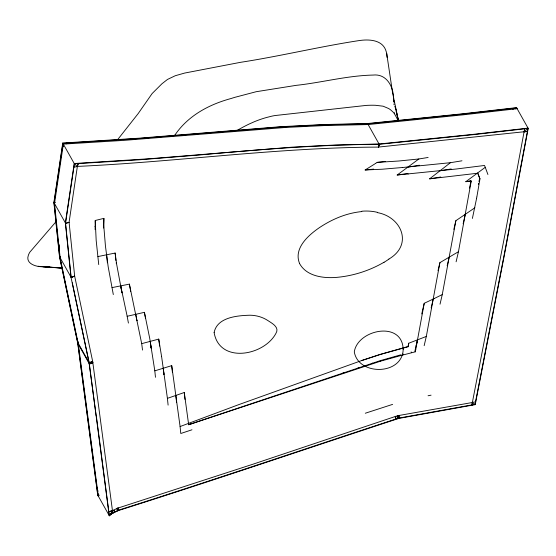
<?xml version="1.0" encoding="UTF-8"?>
<svg xmlns="http://www.w3.org/2000/svg" width="556" height="556" viewBox="0 0 556 556"><rect width="100%" height="100%" fill="white"/><g stroke="black" fill="none" stroke-linecap="round" stroke-linejoin="round"><path stroke-width="0.83" d="M98.732 264.566L96.174 240.394L95.236 220.489L103.889 218.369L103.722 225.18L105.452 246.148L108.191 266.852L113.313 294.569M95.125 229.635L95.236 220.489M116.621 508.615L117.643 510.811L117.281 508.253L117.789 508.149L117.643 510.811L114.897 512.243L113.876 510.047L117.288 508.267L117.643 510.811L118.47 510.533C212.218 480.87 305.348 449.046 398.735 418.446L475.213 404.643L504.132 256.309L528.2 128.422L516.712 107.954L463.343 114.043L367.738 123.842L323.967 124.85L280.773 127.011L139.153 138.52L62.904 143.358L54.071 202.759L59.652 256.803L60.534 256.511L60.09 256.657M117.796 508.163L117.643 510.811L117.941 508.087L252.778 464.267L395.615 416.381L398.186 415.582L399.111 418.112L399.667 415.367M395.267 416.5L395.448 419.05L395.615 416.381M103.652 228.043L103.889 218.369M513.035 109.15L513.139 108.378L512.986 109.073M99.267 495.222L98.315 496.119L97.71 495.062L77.729 343.184L59.492 256.601L57.727 239.65L53.897 202.453L62.731 143.045L139.125 138.194L280.822 126.685L324.009 124.53L367.565 123.529L462.731 113.778L516.538 107.642L517.101 108.691L463.273 114.821L368.107 124.565L324.607 125.566L286.236 127.414L123.501 140.411L63.356 144.101L62.731 143.045M98.315 496.119L78.354 344.22L60.124 257.636L54.523 203.496L63.356 144.101M428.134 157.466L418.856 158.974L397.172 175.015L456.017 169.038L484.533 165.466L485.256 167.321L465.796 181.708L470.925 180.79L471.182 181.353L458.457 251.708L456.101 261.786M477.069 173.34L477.778 173.215L479.974 178.844L476.867 196.824M476.812 197.116L476.638 198.117M476.575 198.464L472.392 218.445M458.457 251.708L439.9 262.647L426.32 336.443L408.729 343.24L408.083 346.749L380.165 354.457L361.525 360.601L238.322 404.789L180.088 426.542L180.776 433.499L191.959 429.788M431.157 307.899L433.228 299.024L424.228 303.298L415.311 351.823L401.842 355.277M474.866 207.777L455.864 220.697L442.27 294.583L440.025 304.195M516.607 108.51L516.712 107.954L515.711 108.83M524.628 128.853L504.799 235.264L471.829 405.248L472.378 402.502L398.207 415.617L398.944 417.646M395.448 419.05L395.955 416.319M469.479 188.136L471.036 181.089L465.796 181.708M478.959 181.541L479.668 178.309L477.778 173.215L429.593 178.844L450.443 162.693L461.973 160.795M59.902 256.928L60.34 256.754L59.687 257.011L77.903 343.49L97.884 495.368L109.372 515.843L111.798 513.744L112.472 510.728L92.685 361.463L89.182 362.762L109.198 515.53L111.624 513.431L118.296 510.22C212.051 480.565 305.174 448.734 398.562 418.14L475.039 404.337L503.646 257.623L528.026 128.116L474.219 134.246L379.053 143.997L335.497 145.005L292.31 147.152L150.613 158.668L74.219 163.52L65.379 222.921L70.973 277.069L89.009 362.449L96.188 415.937M367.481 124.537L367.738 123.842L367.579 124.53L367.738 123.842L379.227 144.31L378.601 147.062L527.651 131.383L524.19 131.932M463.141 223.811L465.351 214.289M464.468 218.098L464.621 217.465M408.083 346.749L408.729 343.24M421.74 313.959L424.228 303.298M415.04 350.475L415.29 349.404M415.325 349.251L417.514 339.876L416.041 346.186M438.017 270.702L439.9 262.647M424.158 345.686L426.32 336.443M453.842 229.385L455.864 220.697M447.163 265.796L449.158 257.282M367.683 124.016L367.53 124.537L367.738 123.842M379.122 144.657L378.4 147.097L379.227 144.31L474.831 134.51L528.2 128.422L524.009 131.605M378.393 147.09L379.227 144.31C319.408 144.671 259.728 149.418 200.202 154.936L138.785 159.85L74.393 163.825L62.904 143.358L63.627 144.004M111.471 514.036L112.472 510.728L113.876 510.047L114.744 512.326L111.798 513.744M66.56 143.837L66.817 143.135M379.227 144.31L378.205 147.111C277.562 147.451 177.718 161.865 77.284 166.411L78.306 163.61L77.353 166.536L69.083 222.289L74.657 276.096L92.671 361.393L89.182 362.762L77.694 342.294L78.57 341.968M111.068 514.244L112.472 510.728L108.844 511.749L112.354 510.519M98.627 494.041L97.884 495.368L98.732 494.569M56.038 221.677L29.864 252.139A17.736 11.28 -29.3 0 0 28.328 255.371C25.256 263.954 36.564 266.956 42.944 266.762L61.813 268.013M117.858 139.368L138.222 113.521L152.129 93.547L161.935 83.775L167.502 79.432L175.272 75.727L184.696 73.051L240.567 62.314C280.161 56.232 319.179 46.669 358.766 40.637C368.913 39.052 383.042 39.601 386.225 51.673A36.286 23.081 -29.3 0 1 386.851 54.425L387.059 57.344M97.71 495.062L98.662 494.159M388.936 259.026C413.358 244.716 401.599 216.875 377.309 212.594M385.245 161.448L377.163 162.387L375.272 163.624M374.855 163.902L365.125 169.983L382.278 169.219L402.488 167.509M384.022 262.251C369.121 270.925 352.198 276.242 334.997 277.513C322.265 278.257 306.446 275.943 299.663 263.711M237.586 130.139L239.643 128.978A102.735 65.351 -29.3 0 1 249.06 124.078L254.419 121.688A73.128 46.516 -29.3 0 1 266.4 117.531L271.856 116.148A50.325 32.012 -29.3 0 1 275.095 115.537L366.307 105.404A94.708 60.243 -29.3 0 1 375.495 105.286L383.105 106.196L388.595 108.503A46.377 29.496 -29.3 0 1 390.59 109.852L392.911 111.909A39.226 24.95 -29.3 0 1 394.357 113.66L396.588 117.573A142.538 90.663 -29.3 0 1 397.797 120.332M442.27 294.583L434.222 298.544M433.353 298.968L434.034 298.635M71.175 277.479L74.664 276.11L71.14 277.27L65.552 223.227L74.393 163.825L77.353 166.536L73.872 167.168M77.903 343.49L89.384 363.965L92.887 362.665L89.829 363.812M60.541 256.587L59.666 256.907L71.147 277.381L74.664 276.11M168.107 405.115L167.412 398.353L184.272 392.508L188.665 424.735L380.568 361.171L401.203 355.451M97.356 491.282L98.231 490.969M89.384 363.965L92.901 362.734M71.363 277.201L74.434 276.172M65.58 223.505L69.097 222.324L65.552 223.227L54.071 202.759L54.954 202.537M342.837 373.104L344.331 372.603M365.292 413.233L392.605 404.379M200.584 420.635L380.276 360.642L400.841 354.818M371.29 363.631L372.784 363.131M201.529 420.322L188.665 424.735M190.791 423.908L188.609 424.631L188.477 423.304L188.553 424.068M357.807 368.114L359.308 367.613M361.525 360.601L380.165 354.457L407.958 346.527M155.471 377.295L154.811 370.845L171.714 365.639L180.088 426.542M402.127 354.45L403.413 354.089M142.531 350.078L141.697 343.65L158.731 339.097L161.608 356.632M128.415 323.071L127.164 316.281L144.407 312.333L149.759 338.583L154.811 370.845M63.238 146.506L62.383 146.701L63.259 146.541M97.905 256.58L115.134 253.043L116.545 263.683L121.903 292.435M112.027 287.612L129.374 284.13L141.697 343.65M428.057 395.761L431.067 395.163M441.533 170.525L440.157 170.755L451.187 168.941M440.811 177.01L429.593 178.844M408.236 167.043L419.314 165.264L417.66 165.535M475.769 401.828L472.308 402.37L475.213 404.643M397.172 175.015L407.777 173.507L408.111 174.097M450.381 162.699L402.634 167.502M418.856 158.974L398.833 161.004L377.163 162.387M365.125 169.983L373.653 169.128M361.803 211.572C346.402 213.087 332.134 219.161 319.318 227.703C308.121 235.396 293.311 248.546 299.621 263.627M49.255 266.581L42.944 266.762M61.591 267.936L38.218 266.317L62.376 268.228M59.492 256.601L60.124 257.636M77.52 341.982L78.146 343.017M77.729 343.184L78.354 344.22M53.897 202.453L54.523 203.496M479.668 178.309L479.974 178.844M470.925 180.79L471.182 181.353M415.471 348.64L415.791 349.217M414.894 351.086L415.311 351.823M411.127 351.899L411.516 352.594M380.276 360.642L380.568 361.171M103.492 224.77L103.722 225.18M116.141 262.96L116.545 263.683M95.006 226.466L95.222 226.855M367.565 123.529L368.107 124.565M113.334 513L112.472 510.728L109.372 515.843L96.383 416.375M398.735 418.446L397.79 415.937L397.304 418.71L397.811 415.978L399.111 418.112L398.207 415.624M485.256 167.321L487.918 174.501M395.094 106.314L398.478 120.569M395.045 106.3L395.816 109.65M396.206 111.325L398.332 120.534M127.164 316.281L120.701 285.833L120.951 287.139M398.402 120.52L392.585 92.81L386.691 53.487M72.294 282.802L89.182 362.762M129.374 284.13L130.702 291.323M144.407 312.333L145.318 317.309M135.782 314.293L136.964 320.722M120.993 287.376L121.486 290.072M121.715 291.309L122.014 292.922M136.852 320.166L136.929 320.603M145.359 317.532L145.491 318.303M151.169 348.139L150.606 344.4M161.643 356.841L167.412 398.353M158.731 339.097L159.635 346.04M150.509 343.643L150.6 344.324M150.217 341.37L151.058 347.847M393.495 99.607C394.002 87.619 387.094 73.489 373.09 75.067C347.173 75.623 321.861 82.594 296.153 85.353L256.198 91.712L234.722 97.363A133.197 84.721 -29.3 0 0 231.143 98.495C209.32 104.389 188.672 115.335 175.474 134.253A141.571 90.051 -29.3 0 1 174.723 135.171M393.599 100.455L393.697 101.31M172.395 372.166L171.714 365.639M163.881 374.278L163.249 368.239L163.923 374.556M184.272 392.508L184.981 399.423M175.842 395.42L176.565 402.474M115.134 253.043L115.891 260.486M106.578 254.724L107.398 262.807M393.954 103.889L394.023 104.75M118.289 507.975L118.47 510.533L117.941 508.087L118.06 510.728M59.207 244.786L59.652 256.803M394.378 112.625L394.378 113.507M361.88 211.21A52.389 38.176 -30.6 0 1 377.454 212.343M388.887 259.124A50.964 35.647 -30 0 1 384.043 262.293M214.116 332.564C219.453 364.041 264.058 355.861 275.929 333.364C279.793 327.185 271.94 323.279 267.728 320.464C262.488 317.038 256.274 315.308 250.04 315.217C237.155 315.572 217.132 317.261 214.116 332.564M403.169 349.522C402.391 375.328 358.356 375.96 354.29 351.913C357.522 329.506 402.544 320.18 403.169 349.522M478.528 183.48L478.382 184.126L478.528 183.48M54.981 202.308L54.113 202.474L54.988 202.315M394.093 102.123L393.697 100.441L394.079 102.116"/></g></svg>
